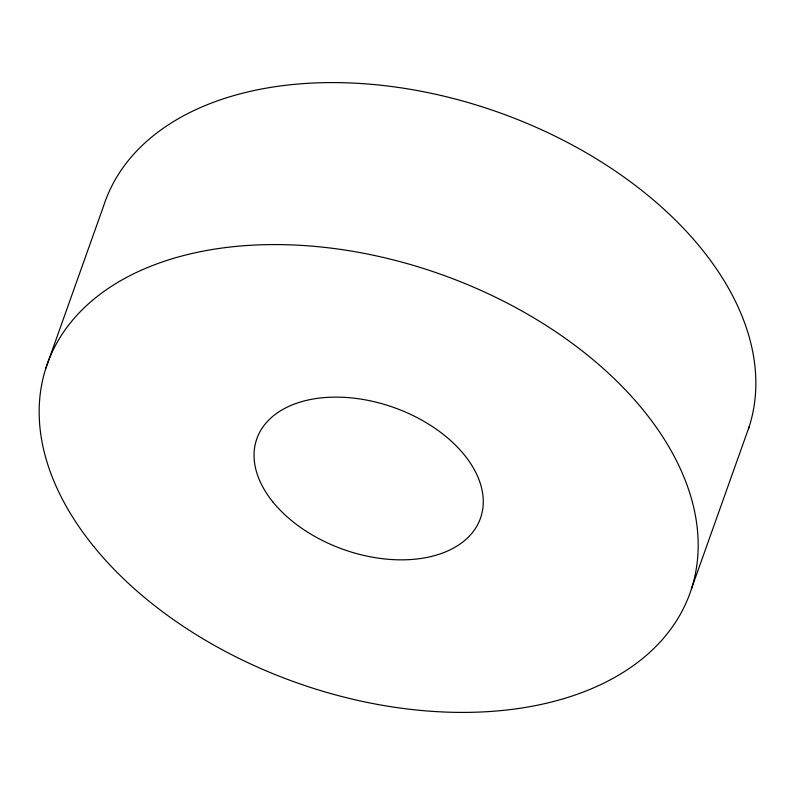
<?xml version="1.0" encoding="UTF-8"?>
<svg xmlns="http://www.w3.org/2000/svg" width="795" height="795" viewBox="0 0 795 795"><rect width="100%" height="100%" fill="white"/><g stroke="black" fill="none" stroke-linecap="round" stroke-linejoin="round"><path stroke-width="1.19" d="M45.802 368.333L103.479 206.362A341.174 216.558 19.6 0 1 494.053 110.773A341.174 216.558 19.6 0 1 748.433 428.982M691.521 588.638L749.198 426.667M93.77 546.513A341.174 216.558 19.6 0 0 663.467 638.296A341.174 216.558 19.6 0 0 348.747 250.654A341.174 216.558 19.6 0 0 93.77 546.513M273.043 502.152A118.674 75.326 19.6 0 0 471.197 534.071A118.674 75.326 19.6 0 0 361.735 399.239A118.674 75.326 19.6 0 0 273.043 502.152"/></g></svg>
